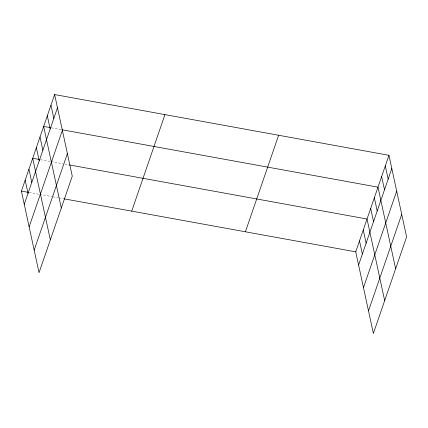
<?xml version="1.0" encoding="UTF-8"?>
<svg xmlns="http://www.w3.org/2000/svg" width="428" height="428" viewBox="0 0 428 428"><rect width="100%" height="100%" fill="white"/><g stroke="black" fill="none" stroke-linecap="round" stroke-linejoin="round"><path stroke-width="0.32" stroke-dasharray="2.14 1.6" d="M51.542 127.849L61.391 129.636M40.574 159.703L50.429 161.49M51.082 161.613L62.905 163.758M64.874 164.117L68.817 164.834M29.281 192.52L39.13 194.307M39.788 194.43L51.611 196.575M52.922 196.816L58.176 197.768M58.834 197.891L63.43 198.726"/><path stroke-width="0.64" d="M54.623 94.561L72.268 176.165L39.044 272.69L21.4 191.086L54.623 94.561L388.956 155.311L406.6 236.914L373.377 333.439L355.732 251.835L388.956 155.311M24.257 204.295L57.48 107.77M29.136 226.867L62.36 130.342M34.165 250.118L67.389 153.593M131.728 211.132L164.951 114.608M245.405 231.789L278.628 135.264M358.589 265.039L391.813 168.514M363.468 287.611L396.692 191.086M368.497 310.867L401.721 214.342M50.884 127.731L43.661 126.415L61.3 208.019M62.049 129.759L377.994 187.164L395.638 268.768M39.922 159.58L32.694 158.269L50.338 239.873M69.475 164.951L367.031 219.013L384.67 300.617M21.4 191.086L28.623 192.402M64.088 198.843L355.732 251.835M385.302 165.925L388.159 179.134M381.648 176.545L384.505 189.754M374.34 197.779L377.196 210.988M370.685 208.399L373.537 221.602M363.265 229.954L366.122 243.163M359.499 240.894L362.356 254.098M50.969 105.181L53.826 118.385M47.315 115.801L50.167 129.005M40.007 137.035L42.859 150.239M36.348 147.649L39.205 160.858M28.933 169.21L31.784 182.414M25.166 180.151L28.023 193.354"/></g></svg>
